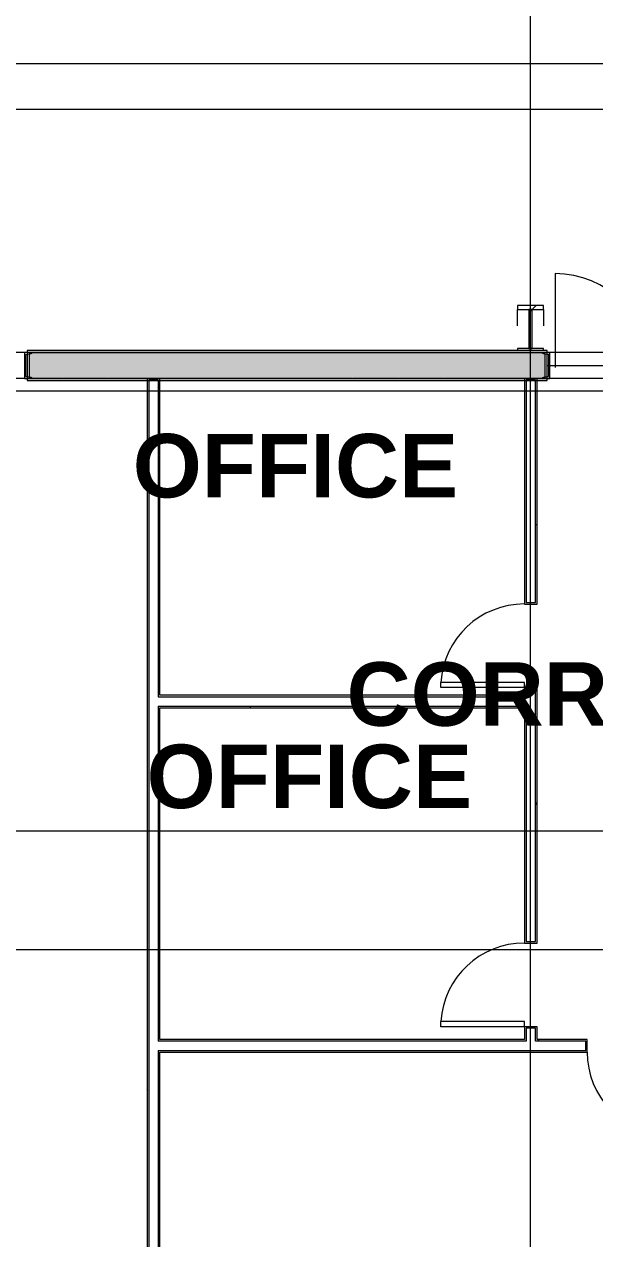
# Model space of a CAD drawing. Header units: inches. Extents: x 25369 to 33163, y -23509 to -20274.
# Drawn here: x 30849.5 to 31068.1, y -22699.4 to -22233.7 of the extents above; entities that cross this region are included whole.
import ezdxf

# ---------------------------------------------------------------- set-up
doc = ezdxf.new("R2010")
doc.units = ezdxf.units.IN
doc.header["$MEASUREMENT"] = 0
doc.linetypes.add('Grid Line 1_2_', pattern=[0.875, 0.5, -0.125, 0.125, -0.125])
for name, color, linetype, lineweight in [('A-AREA', 32, 'Continuous', 70), ('A-DOOR', 31, 'Continuous', 13), ('A-FLOR', 192, 'Continuous', 13), ('A-WALL', 113, 'Continuous', 13), ('A-WALL-PATT', 111, 'Continuous', 25), ('G-ANNO-SYMB', 111, 'Continuous', 9), ('I-WALL', 2, 'Continuous', 13), ('M-AREA-IDEN', 171, 'Continuous', 9), ('S-BEAM', 12, 'Continuous', 13), ('S-COLS', 52, 'Continuous', 13), ('S-GRID', 1, 'Continuous', 9)]:
    doc.layers.add(name, color=color, linetype=linetype, lineweight=lineweight)
doc.styles.add('Arial_B', font='arialbd.ttf', dxfattribs={"height": 24.354149})
pattern_1 = [(0, (5931.104, 0), (61.44, 15.36), [2.534, -43.546, 2.534, -43.546, -245.76]), (0, (5931.104, 0), (61.44, 15.36), [-92.16, 2.534, -89.626, 2.534, -43.546, -107.52]), (0, (5931.104, 0), (61.44, 15.36), [-230.4, 2.534, -28.186, 2.534, -74.266]), (120, (5954.144, 7.68), (-44.02215, 45.528601), [2.534, -43.546, 2.534, -43.546, -245.76]), (120, (5954.144, 7.68), (-44.02215, 45.528601), [-92.16, 2.534, -89.626, 2.534, -43.546, -107.52]), (120, (5954.144, 7.68), (-44.02215, 45.528601), [-230.4, 2.534, -28.186, 2.534, -74.266]), (240, (5961.824, 38.4), (-17.41785, -60.888601), [2.534, -43.546, 2.534, -43.546, -245.76]), (240, (5961.824, 38.4), (-17.41785, -60.888601), [-92.16, 2.534, -89.626, 2.534, -43.546, -107.52]), (240, (5961.824, 38.4), (-17.41785, -60.888601), [-230.4, 2.534, -28.186, 2.534, -74.266])]
pattern_2 = [(225, (31043.494, -22360.053), (19.00703, -19.00703), []), (225, (31043.494, -22388.853), (19.00703, -19.00703), [])]
pattern_3 = [(45, (5931.104, 0), (-19.00703, 19.00703), []), (45, (5931.104, 28.8), (-19.00703, 19.00703), [])]

# ---------------------------------------------------------------- blocks, each defined once
blk = doc.blocks.new('Single-Flush - 32_ x 84_-1272610-Overall Floor Plan')
at = {"layer": 'A-DOOR', "color": 7}
for p, q in [((14, -2.44), (14, -34.44)), ((16, -2.44), (14, -2.44)), ((16, -2.44), (16, -34.44)), ((16, -34.44), (14, -34.44))]:
    blk.add_line(p, q, dxfattribs=at)
at = {"layer": 'A-DOOR', "color": 43, "lineweight": 9}
blk.add_arc((16, -2.44), 32.07, 180, 266.4241, dxfattribs=at)
blk = doc.blocks.new('Single-Flush - 32_ x 84_-460923-Overall Floor Plan')
at = {"layer": 'A-DOOR', "color": 7}
for p, q in [((14, -2.44), (14, -34.44)), ((16, -2.44), (14, -2.44)), ((16, -2.44), (16, -34.44)), ((16, -34.44), (14, -34.44))]:
    blk.add_line(p, q, dxfattribs=at)
at = {"layer": 'A-DOOR', "color": 43, "lineweight": 9}
blk.add_arc((16, -2.44), 32.07, 180, 266.4241, dxfattribs=at)
blk = doc.blocks.new('columns and girder2 - one-V26-Overall Floor Plan')
at = {"layer": 'S-BEAM', "lineweight": 9}
h = blk.add_hatch(dxfattribs=at)
h.set_pattern_fill('FP_28', color=253, style=0, pattern_type=2)
h.set_pattern_definition(pattern_2)
h.paths.add_polyline_path([(0, -1.25), (-5, -1.25), (-5, -2), (5, -2), (5, -1.25)], flags=0)
h.paths.add_polyline_path([(5, -17.03), (-5, -17.03), (-5, -18.55), (5, -18.55)], flags=0)
h.paths.add_polyline_path([(-5, -1204.89), (-5, -1206.4), (5, -1206.4), (5, -1204.89)], flags=0)
h.paths.add_polyline_path([(5, -1224.25), (-5, -1224.25), (-5, -1225), (5, -1225)], flags=0)
h = blk.add_hatch(dxfattribs=at)
h.set_pattern_fill('FP_28', color=253, style=0, pattern_type=2)
h.set_pattern_definition(pattern_2)
h.paths.add_polyline_path([(-0.63, -2), (-0.63, -17.03), (0.62, -17.03), (0.62, -2)], flags=0)
h.paths.add_polyline_path([(-0.63, -1206.4), (-0.63, -1224.25), (0.62, -1224.25), (0.62, -1206.4)], flags=0)
at = {"layer": 'S-BEAM', "color": 7}
for p, q in [((-5, -1.24), (-5, -2)), ((-5, -2), (5, -2)), ((0.62, -2), (-0.63, -2)), ((-0.63, -2), (-0.63, -17.03)), ((0.62, -17.03), (0.62, -2)), ((5, -2), (5, -1.25)), ((5, -17.03), (-5, -17.03)), ((-5, -17.03), (-5, -18.55)), ((-5, -18.55), (5, -18.55)), ((-0.63, -17.03), (0.62, -17.03)), ((5, -18.55), (5, -17.03))]:
    blk.add_line(p, q, dxfattribs=at)
at = {"layer": 'S-BEAM', "color": 43, "lineweight": 9}
for p, q in [((-5, -17.03), (-5, -10.69)), ((5, -10.69), (5, -17.03))]:
    blk.add_line(p, q, dxfattribs=at)
blk = doc.blocks.new('Door_Single_Storefront - one-1371408-Overall Floor Plan')
at = {"layer": 'A-DOOR', "color": 43, "lineweight": 9}
blk.add_line((-18, 36), (-18, 0), dxfattribs=at)
blk.add_arc((-18, 0), 36, 360, 90, dxfattribs=at)

msp = doc.modelspace()

# ---------------------------------------------------------------- hatches: boundary and pattern name
at = {"layer": 'A-WALL-PATT', "lineweight": 9}
h = msp.add_hatch(dxfattribs=at)
h.set_pattern_fill('FP_18', color=253, style=0, pattern_type=2)
h.set_pattern_definition([(161.57, (5932.064, 0.96), (-7.6802237, -0.0009796), [0, -54.643, 6.067, 0]), (18.43, (5930.144, 0.96), (-7.6802237, 0.0009796), [0, -54.643, 6.067, 0]), (108.43, (5932.064, 0.96), (3.8382953, -19.20136532), [18.211, -42.499]), (71.57, (5930.144, 0.96), (3.8382953, 19.20136532), [18.211, -42.499])])
h.paths.add_polyline_path([(31669.87, -22369.55), (31669.87, -22359.55), (31494.62, -22359.55), (31494.62, -22369.55), (31663.41, -22369.55)], flags=0)
h.paths.add_polyline_path([(31412.62, -22369.55), (31412.62, -22359.55), (31092.62, -22359.55), (31092.62, -22369.55), (31312.48, -22369.55)], flags=0)
h.paths.add_polyline_path([(31049.12, -22369.55), (31049.12, -22359.55), (30851.37, -22359.55), (30851.37, -22369.55), (31031.74, -22369.55)], flags=0)
h.paths.add_polyline_path([(30773.24, -22369.55), (30773.24, -22359.55), (30561.87, -22359.55), (30561.87, -22369.55), (30751, -22369.55)], flags=0)
h.paths.add_polyline_path([(28729.74, -22369.55), (28729.74, -22359.55), (28712.49, -22359.55), (28712.49, -22369.55), (28715.62, -22369.55)], flags=0)
h = msp.add_hatch(dxfattribs=at)
h.set_pattern_fill('FP_17', color=253, style=0, pattern_type=2)
h.set_pattern_definition(pattern_1)
h.paths.add_polyline_path([(30897.18, -22787.3), (30897.18, -22370.18), (30900.81, -22370.18), (30900.81, -22369.55), (30896.56, -22369.55), (30896.56, -22787.3)], flags=0)
h = msp.add_hatch(dxfattribs=at)
h.set_pattern_fill('FP_17', color=253, style=0, pattern_type=2)
h.set_pattern_definition(pattern_1)
h.paths.add_polyline_path([(30901.43, -22787.3), (30901.43, -22627.18), (30900.81, -22627.18), (30900.81, -22787.3)], flags=0)
h.paths.add_polyline_path([(30901.43, -22623.55), (30901.43, -22495.18), (30900.81, -22495.18), (30900.81, -22623.55)], flags=0)
h.paths.add_polyline_path([(30901.43, -22491.55), (30901.43, -22369.55), (30900.81, -22369.55), (30900.81, -22491.55)], flags=0)
h = msp.add_hatch(dxfattribs=at)
h.set_pattern_fill('FP_17', color=253, style=0, pattern_type=2)
h.set_pattern_definition(pattern_1)
h.paths.add_polyline_path([(31045.99, -22622.93), (31045.99, -22618.05), (31043.56, -22618.05), (31043.56, -22618.68), (31045.37, -22618.68), (31045.37, -22622.93)], flags=0)
h.paths.add_polyline_path([(31045.99, -22586.05), (31045.99, -22488.05), (31043.56, -22488.05), (31043.56, -22488.68), (31045.37, -22488.68), (31045.37, -22585.43), (31043.56, -22585.43), (31043.56, -22586.05)], flags=0)
h.paths.add_polyline_path([(31045.99, -22456.05), (31045.99, -22369.55), (31041.74, -22369.55), (31041.74, -22370.18), (31045.37, -22370.18), (31045.37, -22455.43), (31043.56, -22455.43), (31043.56, -22456.05)], flags=0)
h = msp.add_hatch(dxfattribs=at)
h.set_pattern_fill('FP_17', color=253, style=0, pattern_type=2)
h.set_pattern_definition(pattern_1)
h.paths.add_polyline_path([(30901.43, -22491.55), (31041.12, -22491.55), (31041.12, -22490.93), (30901.43, -22490.93)], flags=0)
h = msp.add_hatch(dxfattribs=at)
h.set_pattern_fill('FP_17', color=253, style=0, pattern_type=2)
h.set_pattern_definition(pattern_1)
h.paths.add_polyline_path([(30901.43, -22495.8), (31041.12, -22495.8), (31041.12, -22495.18), (30901.43, -22495.18)], flags=0)
h = msp.add_hatch(dxfattribs=at)
h.set_pattern_fill('FP_17', color=253, style=0, pattern_type=2)
h.set_pattern_definition(pattern_1)
h.paths.add_polyline_path([(31097.24, -22625.37), (31097.87, -22625.37), (31097.87, -22623.55), (31101.06, -22623.55), (31101.06, -22622.93), (31097.24, -22622.93)], flags=0)
h.paths.add_polyline_path([(31064.62, -22625.37), (31065.24, -22625.37), (31065.24, -22622.93), (31045.37, -22622.93), (31045.37, -22623.55), (31064.62, -22623.55)], flags=0)
h.paths.add_polyline_path([(30901.43, -22623.55), (31041.74, -22623.55), (31041.74, -22622.93), (30901.43, -22622.93)], flags=0)
at = {"layer": 'S-COLS', "lineweight": 9}
h = msp.add_hatch(dxfattribs=at)
h.set_pattern_fill('FP_15', color=253, style=0, pattern_type=2)
h.set_pattern_definition(pattern_3)
h.paths.add_polyline_path([(30852.51, -22369.55), (30852.38, -22369.24), (30852.07, -22369.12), (30850.14, -22368.81), (30850.14, -22360.29), (30852.38, -22359.86), (30852.51, -22359.55), (30849.62, -22359.55), (30849.62, -22369.55)], flags=0)
h = msp.add_hatch(dxfattribs=at)
h.set_pattern_fill('FP_15', color=253, style=0, pattern_type=2)
h.set_pattern_definition(pattern_3)
h.paths.add_polyline_path([(31050.87, -22369.55), (31050.87, -22359.55), (31047.98, -22359.55), (31048.11, -22359.86), (31048.41, -22359.99), (31050.34, -22360.29), (31050.34, -22368.81), (31048.11, -22369.24), (31047.98, -22369.55)], flags=0)

# ---------------------------------------------------------------- linework, layer by layer
at = {"layer": 'A-AREA', "color": 43, "lineweight": 9}
for p, q in [((31049.87, -22364.55), (31050.34, -22364.55)), ((31050.87, -22364.55), (31090.87, -22364.55))]:
    msp.add_line(p, q, dxfattribs=at)
at = {"layer": 'A-FLOR', "color": 43, "lineweight": 9}
msp.add_line((30525.96, -22266.3), (31911.93, -22266.3), dxfattribs=at)
at = {"layer": 'A-WALL', "color": 7}
for p, q in [((30851.37, -22359.55), (30851.37, -22369.55)), ((30851.37, -22359.55), (31049.12, -22359.55)), ((31049.12, -22369.55), (31049.12, -22359.55)), ((30851.37, -22369.55), (31049.12, -22369.55)), ((30900.81, -22370.18), (30897.18, -22370.18)), ((30897.18, -22370.18), (30897.18, -22787.3)), ((30900.81, -22370.18), (30900.81, -22491.55)), ((31045.37, -22370.18), (31041.74, -22370.18)), ((31041.74, -22370.18), (31041.74, -22455.43)), ((31045.37, -22455.43), (31045.37, -22370.18)), ((31041.74, -22455.43), (31045.37, -22455.43)), ((31045.37, -22488.68), (31041.74, -22488.68)), ((31041.74, -22488.68), (31041.74, -22491.55)), ((31045.37, -22585.43), (31045.37, -22488.68)), ((30900.81, -22491.55), (31041.74, -22491.55)), ((30900.81, -22495.18), (30900.81, -22623.55)), ((30900.81, -22495.18), (31041.74, -22495.18)), ((31041.74, -22495.18), (31041.74, -22585.43)), ((31041.74, -22585.43), (31045.37, -22585.43)), ((31045.37, -22618.68), (31041.74, -22618.68)), ((31041.74, -22618.68), (31041.74, -22623.55)), ((31045.37, -22623.55), (31045.37, -22618.68)), ((31041.74, -22623.55), (30900.81, -22623.55)), ((31064.62, -22623.55), (31045.37, -22623.55)), ((31064.62, -22627.18), (31064.62, -22623.55)), ((30900.81, -22627.18), (30900.81, -22787.3)), ((30900.81, -22627.18), (31064.62, -22627.18))]:
    msp.add_line(p, q, dxfattribs=at)
at = {"layer": 'G-ANNO-SYMB'}
for p, q in [((32514.71, -22248.83), (27935, -22248.83)), ((32514.71, -22374.36), (27928.4, -22374.36)), ((32514.71, -22588.63), (27924.76, -22588.63))]:
    msp.add_line(p, q, dxfattribs=at)
at = {"layer": 'I-WALL', "color": 7}
for p, q in [((31049.87, -22358.8), (30850.62, -22358.8)), ((30850.62, -22358.8), (30850.62, -22370.3)), ((31049.87, -22370.3), (31049.87, -22358.8)), ((30901.43, -22369.55), (30896.56, -22369.55)), ((30896.56, -22369.55), (30896.56, -22786.55)), ((30901.43, -22490.93), (30901.43, -22369.55)), ((31045.99, -22369.55), (31041.12, -22369.55)), ((31041.12, -22369.55), (31041.12, -22456.05)), ((31045.99, -22456.05), (31045.99, -22369.55)), ((30850.62, -22370.3), (31049.87, -22370.3)), ((31041.12, -22456.05), (31045.99, -22456.05)), ((31045.99, -22488.05), (31041.12, -22488.05)), ((31041.12, -22488.05), (31041.12, -22490.93)), ((31045.99, -22586.05), (31045.99, -22488.05)), ((31041.12, -22490.93), (30901.43, -22490.93)), ((30901.43, -22622.93), (30901.43, -22495.8)), ((30901.43, -22495.8), (31041.12, -22495.8)), ((31041.12, -22495.8), (31041.12, -22586.05)), ((31041.12, -22586.05), (31045.99, -22586.05)), ((31045.99, -22618.05), (31041.12, -22618.05)), ((31041.12, -22618.05), (31041.12, -22622.93)), ((31045.99, -22622.93), (31045.99, -22618.05)), ((31041.12, -22622.93), (30901.43, -22622.93)), ((31065.24, -22622.93), (31045.99, -22622.93)), ((31065.24, -22627.8), (31065.24, -22622.93)), ((30901.43, -22786.55), (30901.43, -22627.8)), ((30901.43, -22627.8), (31065.24, -22627.8))]:
    msp.add_line(p, q, dxfattribs=at)
at = {"layer": 'S-COLS', "color": 7}
for p, q in [((30852.51, -22359.55), (30849.62, -22359.55)), ((30849.62, -22359.55), (30849.62, -22369.55)), ((30850.14, -22360.29), (30852.07, -22359.99)), ((31050.87, -22359.55), (31047.98, -22359.55)), ((31048.41, -22359.99), (31050.34, -22360.29)), ((31050.87, -22369.55), (31050.87, -22359.55)), ((30850.14, -22368.81), (30850.14, -22360.29)), ((31050.34, -22360.29), (31050.34, -22368.81)), ((30849.62, -22369.55), (30852.51, -22369.55)), ((30852.07, -22369.12), (30850.14, -22368.81)), ((31047.98, -22369.55), (31050.87, -22369.55)), ((31050.34, -22368.81), (31048.41, -22369.12))]:
    msp.add_line(p, q, dxfattribs=at)
for centre, start, end in [((30852.07, -22359.55), 270, 0), ((31048.41, -22359.55), 180, 270), ((30852.07, -22369.55), 0, 90), ((31048.41, -22369.55), 90, 180)]:
    msp.add_arc(centre, 0.436, start, end, dxfattribs=at)
at = {"layer": 'S-GRID', "linetype": 'Grid Line 1_2_'}
for p, q in [((31043.49, -23095.8), (31043.49, -20550.05)), ((31043.49, -23413.24), (31043.49, -20902.43)), ((32650.17, -22359.55), (28584.62, -22359.55)), ((33028.57, -22359.55), (28668.62, -22359.55)), ((32932.57, -22369.55), (28668.62, -22369.55)), ((32358.45, -22543.05), (27402.46, -22543.05)), ((32650.17, -22543.05), (27721.31, -22543.05))]:
    msp.add_line(p, q, dxfattribs=at)

# ---------------------------------------------------------------- block references
at = {"layer": 'A-DOOR', "color": 43, "lineweight": 9}
msp.add_blockref('Door_Single_Storefront - one-1371408-Overall Floor Plan', (31070.87, -22365.3), dxfattribs=at)
at = {"layer": 'A-DOOR', "color": 250, "lineweight": 9, "rotation": 270}
for p in [(31043.56, -22472.05), (31043.56, -22602.05)]:
    msp.add_blockref('Single-Flush - 32_ x 84_-460923-Overall Floor Plan', p, dxfattribs=at)
at = {"layer": 'A-DOOR', "color": 250, "lineweight": 9}
msp.add_blockref('Single-Flush - 32_ x 84_-1272610-Overall Floor Plan', (31081.24, -22625.37), dxfattribs=at)
at = {"layer": 'S-BEAM', "color": 43, "lineweight": 9, "rotation": 180}
msp.add_blockref('columns and girder2 - one-V26-Overall Floor Plan', (31043.49, -22360.05), dxfattribs=at)

# ---------------------------------------------------------------- texts
at = {"layer": 'M-AREA-IDEN', "char_height": 24.354, "attachment_point": 2, "line_spacing_factor": 0.938532, "style": 'Arial_B'}
for s, insert, width in [('OFFICE', (30953.42, -22390.78), 144.864), ('CORRIDOR', (31065.58, -22478.33), 215.136), ('OFFICE', (30958.73, -22509.9), 144.864)]:
    msp.add_mtext(s, dxfattribs=dict(at, insert=insert, width=width))

doc.saveas('drawing.dxf')
